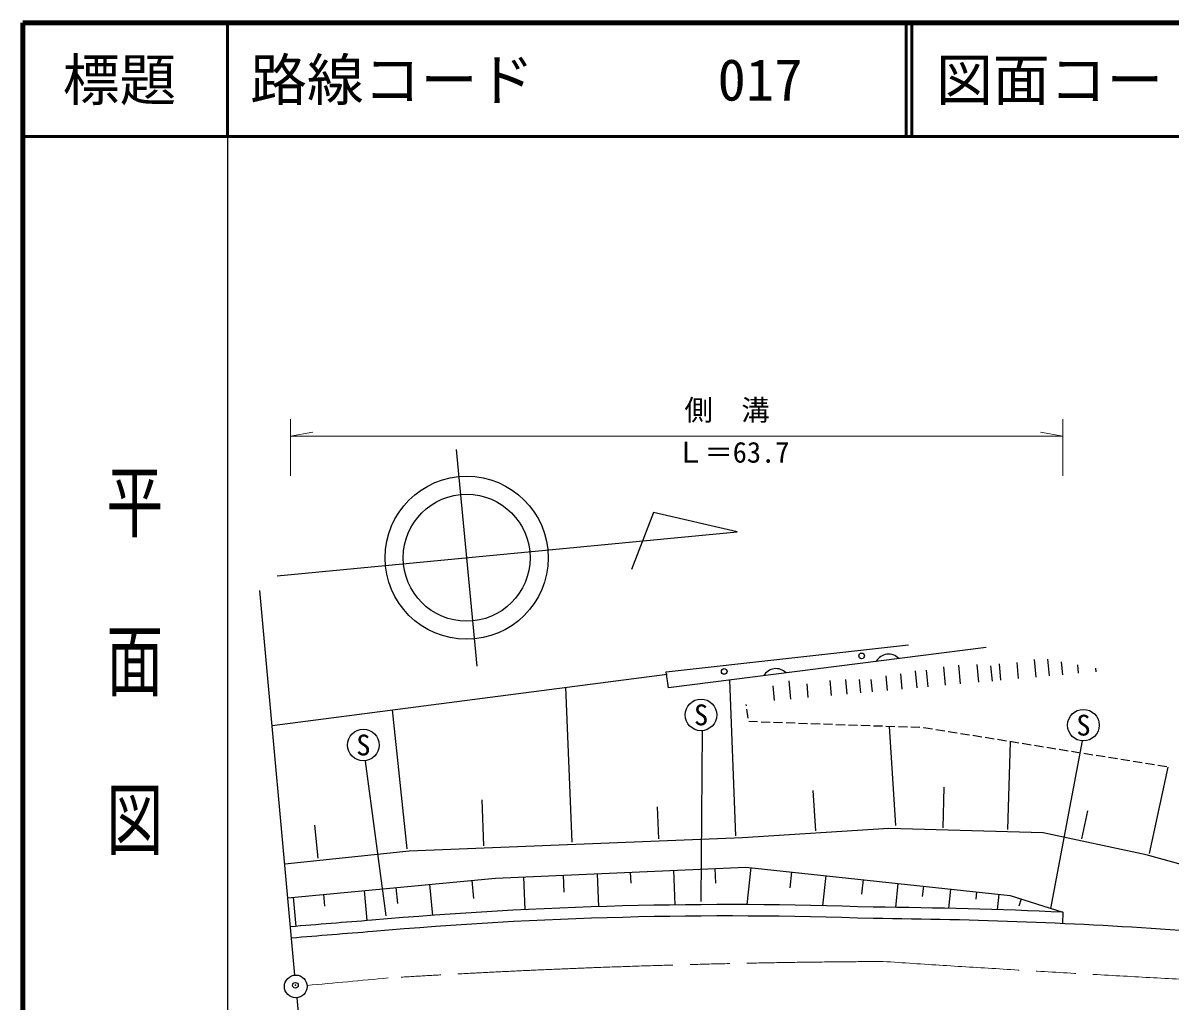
# Model space of a CAD drawing. Units: millimetres, scale not verified. Extents: x 40000 to 680000, y 20000 to 380000.
# Drawn here: x 40000 to 140978, y 293907 to 380000 of the extents above; entities that cross this region are included whole.
import ezdxf
from ezdxf.enums import TextEntityAlignment as Align

# ---------------------------------------------------------------- set-up
doc = ezdxf.new("R2010")
doc.units = ezdxf.units.MM
doc.header["$LTSCALE"] = 1000
doc.header["$PDMODE"] = 32
doc.header["$PDSIZE"] = 500
doc.linetypes.add('CHAIN', pattern=[18.5, 12, -1.5, 3.5, -1.5])
for name, color, linetype, lineweight in [('M-BGD', 7, 'Continuous', 25), ('M-BMK', 2, 'CHAIN', 13), ('M-BMK-SRVR', 3, 'Continuous', 25), ('M-STR-HTXT', 7, 'Continuous', 13), ('M-TTL', 2, 'Continuous', 140), ('M-TTL-BAND', 7, 'Continuous', 25), ('M-TTL-LINE', 7, 'Continuous', 50)]:
    doc.layers.add(name, color=color, linetype=linetype, lineweight=lineweight)
doc.layers.add('M-OTRS', color=6, linetype='Continuous')
doc.layers.add('M-TTL-TXT', color=7, linetype='Continuous')
doc.styles.add('@ＭＳ ゴシック', font='')
doc.styles.add('ＭＳ ゴシック', font='')
doc.styles.get('@ＭＳ ゴシック').set_extended_font_data('@MS Gothic')
doc.styles.get('ＭＳ ゴシック').set_extended_font_data('MS Gothic')

msp = doc.modelspace()

# ---------------------------------------------------------------- linework, layer by layer
at = {"layer": 'M-BGD'}
for p, q in [((63928, 296191), (60863, 330050)), ((96636, 322889), (117966, 325271)), ((124781, 325041), (96819, 321464)), ((121218, 321708), (121072, 323333)), ((122544, 321827), (122396, 323469)), ((124139, 321970), (123998, 323538)), ((125334, 322078), (125213, 323423)), ((126082, 322145), (125953, 323578)), ((127647, 322286), (127519, 323715)), ((129192, 322425), (129054, 323960)), ((130359, 322530), (130226, 324005)), ((131525, 322635), (131423, 323777)), ((132921, 322760), (132854, 323505)), ((134466, 322899), (134439, 323203)), ((61938, 318173), (96708, 322678)), ((96819, 321464), (96636, 322889)), ((102763, 308453), (102221, 322155)), ((111178, 320805), (111058, 322135)), ((112553, 320928), (112439, 322196)), ((113749, 321036), (113643, 322221)), ((114776, 321128), (114677, 322220)), ((116102, 321247), (115985, 322545)), ((117400, 321364), (117280, 322701)), ((118716, 321483), (118581, 322985)), ((119683, 321570), (119550, 323040)), ((88338, 307882), (87799, 321523)), ((106154, 320353), (106036, 321667)), ((107590, 320482), (107446, 322081)), ((109135, 320621), (109026, 321825)), ((73808, 307299), (72539, 319546)), ((103686, 319907), (103672, 320004)), ((103847, 318819), (103730, 319611)), ((103894, 318502), (103891, 318522)), ((104673, 318474), (103894, 318502)), ((105772, 318436), (104973, 318464)), ((106871, 318397), (106072, 318425)), ((107971, 318358), (107171, 318387)), ((109070, 318320), (108271, 318348)), ((110169, 318281), (109370, 318309)), ((111269, 318243), (110469, 318271)), ((112368, 318204), (111568, 318232)), ((113467, 318166), (112668, 318194)), ((114567, 318127), (113767, 318155)), ((115666, 318088), (114866, 318116)), ((99706, 302673), (99829, 317700)), ((116765, 318050), (115966, 318078)), ((116844, 309345), (116284, 318067)), ((117865, 318011), (117065, 318039)), ((118964, 317973), (118164, 318001)), ((119308, 317960), (119264, 317962)), ((120054, 317840), (119308, 317960)), ((121140, 317665), (120350, 317792)), ((122226, 317490), (121436, 317617)), ((123312, 317315), (122522, 317442)), ((124398, 317140), (123608, 317267)), ((125484, 316965), (124694, 317092)), ((126570, 316790), (125780, 316917)), ((126710, 309013), (126920, 316733)), ((127656, 316615), (126866, 316742)), ((128742, 316440), (127952, 316567)), ((129828, 316264), (129038, 316392)), ((130914, 316089), (130124, 316217)), ((130470, 302065), (133274, 316800)), ((132000, 315914), (131210, 316042)), ((133086, 315739), (132296, 315867)), ((134172, 315564), (133382, 315691)), ((135258, 315389), (134468, 315516)), ((136344, 315214), (135554, 315341)), ((137430, 315039), (136640, 315166)), ((71960, 301402), (70160, 315013)), ((138516, 314864), (137726, 314991)), ((139602, 314689), (138812, 314816)), ((139170, 306895), (140808, 314494)), ((140688, 314514), (139898, 314641)), ((109792, 308892), (109564, 312431)), ((121003, 309168), (121099, 312722)), ((80570, 307575), (80410, 311621)), ((95975, 308184), (95863, 311010)), ((133216, 308179), (133749, 310652)), ((65999, 306490), (65698, 309398)), ((116214, 309088), (103348, 308261)), ((129800, 308719), (116214, 309088)), ((103348, 308261), (74004, 307101)), ((138861, 306765), (129800, 308719)), ((74004, 307101), (63043, 305964)), ((147389, 304455), (138861, 306765)), ((81606, 304719), (103643, 305700)), ((87544, 304983), (87611, 303486)), ((90535, 305116), (90664, 302213)), ((93455, 305246), (93497, 304291)), ((97254, 305415), (97389, 302365)), ((100903, 305578), (100961, 304291)), ((103643, 305700), (126897, 303207)), ((104078, 305653), (103728, 302392)), ((107663, 305269), (107513, 303871)), ((63311, 303007), (81606, 304719)), ((75788, 304175), (76043, 301447)), ((79507, 304523), (79657, 302925)), ((84052, 304828), (84180, 301945)), ((110665, 304947), (110382, 302299)), ((113958, 304594), (113820, 303310)), ((117025, 304265), (116798, 302148)), ((119263, 304025), (119164, 303100)), ((63776, 303051), (64016, 300482)), ((66454, 303302), (66552, 302259)), ((70027, 303636), (70275, 300984)), ((72834, 303898), (72964, 302504)), ((121658, 303768), (121476, 302067)), ((123946, 303523), (123877, 302872)), ((125893, 303314), (125747, 301949)), ((126897, 303207), (131542, 301722)), ((127881, 302892), (127678, 302259)), ((131542, 301722), (131496, 300723)), ((64108, 294199), (68526, 245396))]:
    msp.add_line(p, q, dxfattribs=at)
for centre, radius in [((113829, 324291), 250), ((101728, 322916), 250), ((99695, 319096), 1392), ((133354, 318191), 1392), ((69967, 316443), 1392)]:
    msp.add_circle(centre, radius, dxfattribs=at)
for centre, radius, start, end in [((116205, 323188), 1250, 44.16009, 150.4203), ((106286, 321919), 1250, 44.16009, 150.4203), ((102082, -55510), 357906, 87.95048, 95.02607), ((111633, -131731), 433910, 87.37016, 89.57472), ((163005, -894332), 1198908, 94.41387, 94.75877), ((102082, -55510), 356906, 87.95048, 95.02607), ((111633, -131731), 432910, 86.00005, 89.57472), ((163005, -894332), 1197908, 94.41387, 94.75843)]:
    msp.add_arc(centre, radius, start, end, dxfattribs=at)
at = {"layer": 'M-BMK'}
for centre, radius, start, end in [((119090, -459525), 756920, 90.25517, 92.18231), ((250520, 2339962), 2047017, 266.2242, 267.41064), ((-245372, 3713269), 3432051, 275.18877, 275.30861), ((119090, -459525), 756920, 92.18231, 93.55454)]:
    msp.add_arc(centre, radius, start, end, dxfattribs=at)
at = {"layer": 'M-BMK-SRVR'}
for p, q in [((78150, 342457), (79965, 323398)), ((95508, 336898), (93579, 331906)), ((102882, 335196), (95508, 336898)), ((62381, 331339), (102882, 335196))]:
    msp.add_line(p, q, dxfattribs=at)
for centre, radius in [((79058, 332927), 7180), ((79058, 332927), 5584), ((64018, 295195), 1000)]:
    msp.add_circle(centre, radius, dxfattribs=at)
at = {"layer": 'M-OTRS'}
msp.add_point((63985, 295293), dxfattribs=at)
at = {"layer": 'M-STR-HTXT'}
for p, q in [((63543, 340134), (63543, 345134)), ((131542, 340134), (131542, 345134)), ((63543, 343634), (65512, 343981)), ((63543, 343634), (131542, 343634)), ((131542, 343634), (129572, 343981))]:
    msp.add_line(p, q, dxfattribs=at)
at = {"layer": 'M-TTL'}
for p, q in [((40000, 380000), (40000, 20000)), ((680000, 380000), (40000, 380000))]:
    msp.add_line(p, q, dxfattribs=at)
at = {"layer": 'M-TTL-BAND'}
msp.add_line((58000, 370000), (58000, 20000), dxfattribs=at)
at = {"layer": 'M-TTL-LINE'}
for p, q in [((58000, 380000), (58000, 370000)), ((117750, 380000), (117750, 370000)), ((118250, 380000), (118250, 370000)), ((40000, 370000), (680000, 370000))]:
    msp.add_line(p, q, dxfattribs=at)

# ---------------------------------------------------------------- texts
at = {"layer": 'M-BGD', "style": 'ＭＳ ゴシック'}
for p in [(99695, 319096), (133354, 318191), (69967, 316443)]:
    msp.add_text('S', height=1833, dxfattribs=at).set_placement(p, align=Align.MIDDLE_CENTER)
at = {"layer": 'M-STR-HTXT', "style": 'ＭＳ ゴシック'}
msp.add_text('側\u3000溝', height=1833, dxfattribs=at).set_placement((101981, 344459), align=Align.BOTTOM_CENTER)
msp.add_text('Ｌ＝63.7', height=1833, dxfattribs=at).set_placement((102476, 343128), align=Align.TOP_CENTER)
at = {"layer": 'M-TTL-BAND', "style": '@ＭＳ ゴシック', "width": 1.4}
msp.add_text('平  面  図', height=3666, rotation=270, dxfattribs=at).set_placement((49777, 306475), align=Align.MIDDLE_RIGHT)
at = {"layer": 'M-TTL-TXT', "style": 'ＭＳ ゴシック'}
msp.add_text('標題', height=3666, dxfattribs=at).set_placement((48500, 375000), align=Align.MIDDLE_CENTER)
for s, p in [('路線コード', (60000, 375000)), ('017', (101142, 375000)), ('図面コード', (120380, 375000))]:
    msp.add_text(s, height=3666, dxfattribs=at).set_placement(p, align=Align.MIDDLE_LEFT)

doc.saveas('drawing.dxf')
